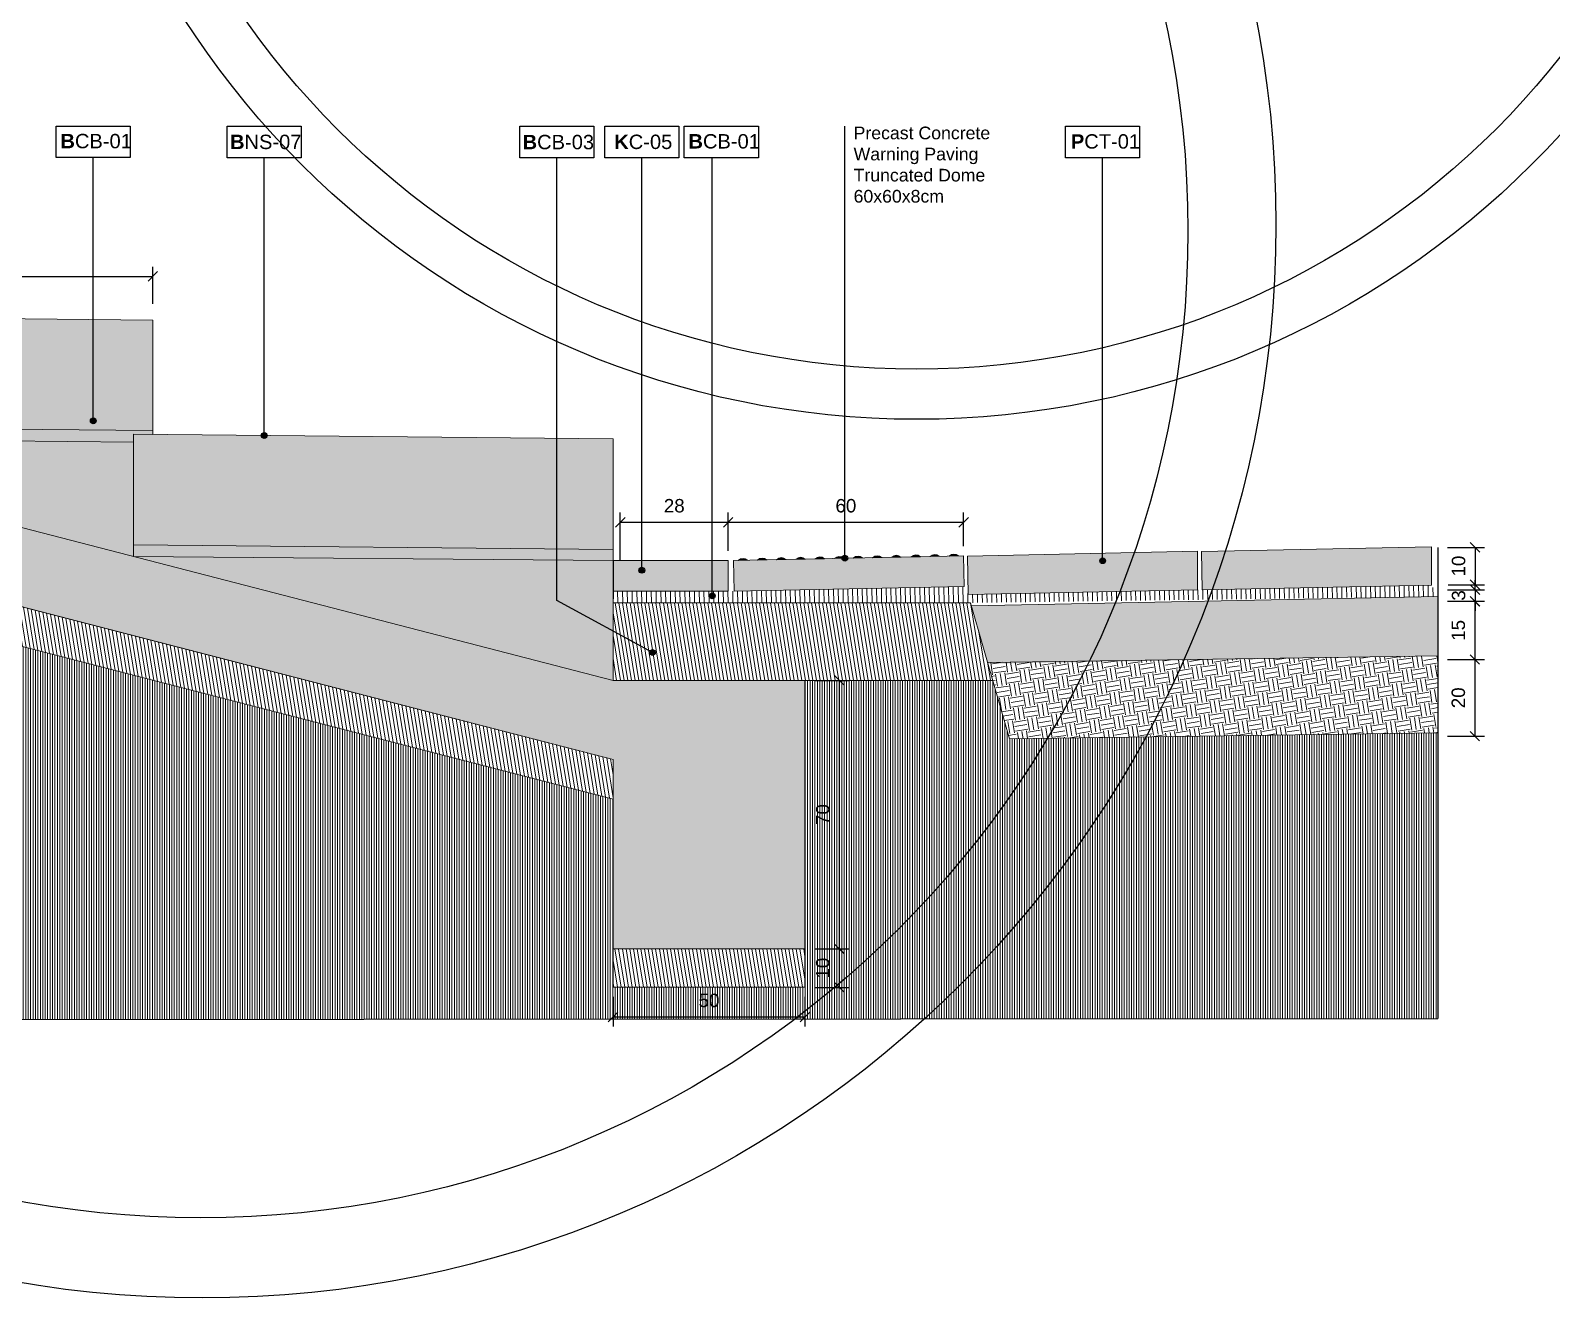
# Model space of a CAD drawing. Header units: metres. Extents: x -325 to 301, y -147 to 149.
# Drawn here: x 85.979 to 89.945, y 49.934 to 53.277 of the extents above; entities that cross this region are included whole.
import ezdxf

# ---------------------------------------------------------------- set-up
doc = ezdxf.new("R2010")
doc.units = ezdxf.units.M
doc.layers.get('Defpoints').update_dxf_attribs({"lineweight": 13})
for name, color, linetype, plot in [('-aux', 50, 'Continuous', False), ('-AUX-TWQ', 1, 'Continuous', False), ('-AUX_MON', 3, 'Continuous', False)]:
    doc.layers.add(name, color=color, linetype=linetype, plot=plot)
for name, color, linetype, true_color in [('0-TX-1_25', 7, 'Continuous', 0x3f4f7f), ('3-TR-paviment fluix', 7, 'Continuous', 0xe6e6e6), ('3-TR-paviment fort', 7, 'Continuous', 0xd1d1d1), ('EIT_3 TR sorra', 7, 'Continuous', 0xd8ceb0)]:
    doc.layers.add(name, color=color, linetype=linetype, true_color=true_color)
for name, color, linetype, lineweight, true_color in [('03-TR-Paviment_08_Natural Stone Bleachers', 7, 'Continuous', 5, 0xafad9d), ('3-TR sorra granitica', 7, 'Continuous', 0, 0xf2dac9), ('3-TR tot_u', 7, 'Continuous', 5, 0x787878)]:
    doc.layers.add(name, color=color, linetype=linetype, lineweight=lineweight, true_color=true_color)
for name, color, linetype, lineweight in [('1-CM', 7, 'Continuous', 0), ('3-TR Formigó', 252, 'Continuous', 0), ('3-TR Seleccionat', 44, 'Continuous', 0), ('3-TR Tot-u', 37, 'Continuous', 0), ('3_TR_paviment gris', 252, 'Continuous', 5)]:
    doc.layers.add(name, color=color, linetype=linetype, lineweight=lineweight)
for name, color, linetype in [('1-SECCIÓ', 1, 'Continuous'), ('A-KEYPLAN_HATCH', 7, 'Continuous'), ('A_TEXT_2', 7, 'Continuous')]:
    doc.layers.add(name, color=color, linetype=linetype)
doc.styles.get("Standard").update_dxf_attribs({"font": 'arial.ttf'})
doc.dimstyles.new('ISO-25', dxfattribs={"dimtxt": 0.1, "dimasz": 0.1, "dimexe": 0.1, "dimexo": 0.1, "dimgap": 0.1, "dimtad": 1, "dimdec": 0, "dimlfac": 100, "dimzin": 9, "dimtxsty": 'Standard', "dimblk": 'OBLIQUE', "dimcen": 0.1, "dimadec": 0, "dimazin": 0, "dimtfac": 1, "dimtdec": 0, "dimtmove": 0, "dimatfit": 3, "dimldrblk": 'OBLIQUE', "dimfxl": 1, "dimarcsym": 0})

# ---------------------------------------------------------------- blocks, each defined once
blk = doc.blocks.new('hatch keyplan 2')
at = {"layer": 'A-KEYPLAN_HATCH'}
blk.add_lwpolyline([(0, 0.00548), (0.01287, 0.00548), (0.01287, 0), (0, 0)], close=True, dxfattribs=at)
blk = doc.blocks.new('hatch keyplan')
at = {"layer": 'A-KEYPLAN_HATCH'}
blk.add_blockref('hatch keyplan 2', (1.43058, 0.85215), dxfattribs=at)
blk = doc.blocks.new('B07')
at = {"layer": 'A-KEYPLAN_HATCH'}
blk.add_blockref('hatch keyplan', (-1.42958, -0.85215), dxfattribs=at)
at = {"layer": 'A_TEXT_2', "insert": (0.0002, 0.00401), "char_height": 0.0025, "attachment_point": 1}
blk.add_mtext_dynamic_manual_height_columns('\\pi0.00128;{\\fArial|b1|i0|c0|p34;B}NS-07', width=0.0145619, gutter_width=0.015, heights=[0], dxfattribs=at)
blk = doc.blocks.new('B-CB03')
at = {"layer": 'A-KEYPLAN_HATCH'}
blk.add_blockref('hatch keyplan', (-1.43058, -0.85215), dxfattribs=at)
at = {"layer": 'A_TEXT_2', "insert": (-0.0008, 0.00398), "char_height": 0.0025, "attachment_point": 1}
blk.add_mtext_dynamic_manual_height_columns('\\pi0.00128;{\\fArial|b1|i0|c0|p34;B}CB-03', width=0.0145619, gutter_width=0.015, heights=[0], dxfattribs=at)
blk = doc.blocks.new('B-CB01')
at = {"layer": 'A-KEYPLAN_HATCH'}
blk.add_blockref('hatch keyplan', (-1.43058, -0.85215), dxfattribs=at)
at = {"layer": 'A_TEXT_2', "insert": (-0.0008, 0.00411), "char_height": 0.0025, "attachment_point": 1}
blk.add_mtext_dynamic_manual_height_columns('\\pi0.00152;{\\fArial|b1|i0|c0|p34;B}CB-01', width=0.0145619, gutter_width=0.015, heights=[0], dxfattribs=at)
blk = doc.blocks.new('K04')
at = {"layer": 'A-KEYPLAN_HATCH'}
blk.add_blockref('hatch keyplan', (-1.42958, -0.85215), dxfattribs=at)
at = {"layer": 'A_TEXT_2', "insert": (0.0002, 0.00402), "char_height": 0.0025, "attachment_point": 1}
blk.add_mtext_dynamic_manual_height_columns('\\pi0.00244;{\\fArial|b1|i0|c0|p34;K}C-05', width=0.0145619, gutter_width=0.015, heights=[0], dxfattribs=at)
blk = doc.blocks.new('PCB01')
at = {"layer": 'A-KEYPLAN_HATCH'}
blk.add_lwpolyline([(0.001, 0.00548), (0.01387, 0.00548), (0.01387, 0), (0.001, 0)], close=True, dxfattribs=at)
at = {"layer": 'A_TEXT_2', "insert": (0.0002, 0.00409), "char_height": 0.0025, "attachment_point": 1}
blk.add_mtext_dynamic_manual_height_columns('\\pi0.00171;{\\fArial|b1|i0|c0|p34;P}CT-01', width=0.0145619, gutter_width=0.015, heights=[0], dxfattribs=at)
blk = doc.blocks.new('POINT')
at = {"layer": '0-TX-1_25'}
h = blk.add_hatch(dxfattribs=at)
h.set_pattern_fill('ANGLE', color=256)
h.set_pattern_definition([(0, (-83.747, -12.726), (0, 6.985), [5.08, -1.905]), (90, (-83.747, -12.726), (-6.985, 4e-16), [5.08, -1.905])])
edge = h.paths.add_edge_path()
edge.add_arc((0, 0), 0.0075, 0, 360)
h = blk.add_hatch(color=256, dxfattribs=at)
h.dxf.hatch_style = 1
edge = h.paths.add_edge_path()
edge.add_arc((0, 0), 0.0075, 0, 360)
blk.add_circle((0, 0), 0.0075, dxfattribs=at)
blk = doc.blocks.new('_Oblique')
at = {"color": 0, "lineweight": -2}
blk.add_line((-0.5, -0.5), (0.5, 0.5), dxfattribs=at)
blk = doc.blocks.new('*D243')
at = {"layer": '0-TX-1_25', "color": 0, "lineweight": -2, "transparency": 16777216}
for p, q in [((89.7455, 51.8187), (89.7455, 51.8437)), ((89.6735, 51.8187), (89.7705, 51.8187)), ((89.7455, 51.8187), (89.7455, 51.7886)), ((89.6741, 51.7886), (89.7705, 51.7886)), ((89.7455, 51.7886), (89.7455, 51.7636))]:
    blk.add_line(p, q, dxfattribs=at)
at = {"layer": 'Defpoints', "color": 0, "transparency": 16777216}
for p in [(89.6485, 51.8187), (89.6491, 51.7886), (89.7455, 51.7886)]:
    blk.add_point(p, dxfattribs=at)
at = {"layer": '0-TX-1_25', "color": 0, "lineweight": -2, "transparency": 16777216, "xscale": 0.025, "yscale": 0.025, "zscale": 0.025}
for p, rotation in [((89.7455, 51.8187), 270), ((89.7455, 51.7886), 90)]:
    blk.add_blockref('_Oblique', p, dxfattribs=dict(at, rotation=rotation))
at = {"layer": '0-TX-1_25', "color": 0, "transparency": 16777216, "insert": (89.7027, 51.8037), "char_height": 0.035, "attachment_point": 5, "rotation": 90}
blk.add_mtext('3', dxfattribs=at)
blk = doc.blocks.new('*D244')
at = {"layer": '0-TX-1_25', "color": 0, "lineweight": -2, "transparency": 16777216}
for p, q in [((89.6734, 51.7886), (89.7698, 51.7886)), ((89.7448, 51.7886), (89.7448, 51.6367)), ((89.6735, 51.6367), (89.7698, 51.6367))]:
    blk.add_line(p, q, dxfattribs=at)
at = {"layer": 'Defpoints', "color": 0, "transparency": 16777216}
for p in [(89.6484, 51.7886), (89.6485, 51.6367), (89.7448, 51.6367)]:
    blk.add_point(p, dxfattribs=at)
at = {"layer": '0-TX-1_25', "color": 0, "lineweight": -2, "transparency": 16777216, "xscale": 0.025, "yscale": 0.025, "zscale": 0.025}
for p, rotation in [((89.7448, 51.7886), 90), ((89.7448, 51.6367), 270)]:
    blk.add_blockref('_Oblique', p, dxfattribs=dict(at, rotation=rotation))
at = {"layer": '0-TX-1_25', "color": 0, "transparency": 16777216, "insert": (89.7019, 51.7126), "char_height": 0.035, "attachment_point": 5, "rotation": 90}
blk.add_mtext('15', dxfattribs=at)
blk = doc.blocks.new('*D245')
at = {"layer": '0-TX-1_25', "color": 0, "lineweight": -2, "transparency": 16777216}
for p, q in [((89.6735, 51.6367), (89.7698, 51.6367)), ((89.7448, 51.6367), (89.7448, 51.4367)), ((89.6735, 51.4367), (89.7698, 51.4367))]:
    blk.add_line(p, q, dxfattribs=at)
at = {"layer": 'Defpoints', "color": 0, "transparency": 16777216}
for p in [(89.6485, 51.6367), (89.6485, 51.4367), (89.7448, 51.4367)]:
    blk.add_point(p, dxfattribs=at)
at = {"layer": '0-TX-1_25', "color": 0, "lineweight": -2, "transparency": 16777216, "xscale": 0.025, "yscale": 0.025, "zscale": 0.025}
for p, rotation in [((89.7448, 51.6367), 90), ((89.7448, 51.4367), 270)]:
    blk.add_blockref('_Oblique', p, dxfattribs=dict(at, rotation=rotation))
at = {"layer": '0-TX-1_25', "color": 0, "transparency": 16777216, "insert": (89.702, 51.5367), "char_height": 0.035, "attachment_point": 5, "rotation": 90}
blk.add_mtext('20', dxfattribs=at)
blk = doc.blocks.new('*D454')
at = {"layer": '0-TX-1_25', "color": 0, "lineweight": -2, "transparency": 16777216}
for p, q in [((89.6735, 51.9288), (89.7705, 51.9288)), ((89.7455, 51.9288), (89.7455, 51.8317)), ((89.6755, 51.8317), (89.7705, 51.8317))]:
    blk.add_line(p, q, dxfattribs=at)
at = {"layer": 'Defpoints', "color": 0, "transparency": 16777216}
for p in [(89.6485, 51.9288), (89.6505, 51.8317), (89.7455, 51.8317)]:
    blk.add_point(p, dxfattribs=at)
at = {"layer": '0-TX-1_25', "color": 0, "lineweight": -2, "transparency": 16777216, "xscale": 0.025, "yscale": 0.025, "zscale": 0.025}
for p, rotation in [((89.7455, 51.9288), 90), ((89.7455, 51.8317), 270)]:
    blk.add_blockref('_Oblique', p, dxfattribs=dict(at, rotation=rotation))
at = {"layer": '0-TX-1_25', "color": 0, "transparency": 16777216, "insert": (89.7026, 51.8802), "char_height": 0.035, "attachment_point": 5, "rotation": 90}
blk.add_mtext('10', dxfattribs=at)
blk = doc.blocks.new('*U1805')
at = {"layer": '3-TR-paviment fort'}
blk.add_hatch(color=256, dxfattribs=at).paths.add_polyline_path([(0.025, 0), (0.05, 0, 0.4)])
blk.add_lwpolyline([(0.025, 0), (0.05, 0)])
blk.add_arc((0.0375, -0.013125), 0.018125, 46.397181, 133.602819)
blk = doc.blocks.new('*U1806')
at = {"color": 0, "linetype": 'ByBlock', "lineweight": -2, "transparency": 16777216}
for p in [(0, 0.08), (0.05, 0.08), (0.1, 0.08), (0.15, 0.08), (0.2, 0.08), (0.25, 0.08), (0.3, 0.08), (0.35, 0.08), (0.4, 0.08), (0.45, 0.08), (0.5, 0.08), (0.55, 0.08)]:
    blk.add_blockref('*U1805', p, dxfattribs=at)
blk = doc.blocks.new('Warning Surface 600x600x80')
at = {"layer": '3-TR-paviment fort'}
blk.add_hatch(color=256, dxfattribs=at).paths.add_polyline_path([(0, 0.08), (0.6, 0.08), (0.6, 0), (0.0002, 0.0006)])
blk.add_lwpolyline([(0, 0.08), (0.6, 0.08)])
at = {"layer": '1-CM'}
blk.add_lwpolyline([(0.6, 0.08), (0, 0.08), (0, 0), (0.6, 0)], close=True, dxfattribs=at)
blk.add_blockref('*U1806', (-0.0125, 0))
blk = doc.blocks.new('*D1879')
at = {"layer": '0-TX-1_25', "color": 0, "lineweight": -2, "transparency": 16777216}
for p, q in [((87.5171, 51.8946), (87.5171, 52.0196)), ((87.5171, 51.9946), (87.7984, 51.9946)), ((87.7984, 51.9196), (87.7984, 52.0196))]:
    blk.add_line(p, q, dxfattribs=at)
at = {"layer": 'Defpoints', "color": 0, "transparency": 16777216}
for p in [(87.7984, 51.9946), (87.7984, 51.8946), (87.5171, 0.0315)]:
    blk.add_point(p, dxfattribs=at)
at = {"layer": '0-TX-1_25', "color": 0, "lineweight": -2, "transparency": 16777216, "xscale": 0.025, "yscale": 0.025, "zscale": 0.025, "rotation": 180}
blk.add_blockref('_Oblique', (87.5171, 51.9946), dxfattribs=at)
at = {"layer": '0-TX-1_25', "color": 0, "lineweight": -2, "transparency": 16777216, "xscale": 0.025, "yscale": 0.025, "zscale": 0.025}
blk.add_blockref('_Oblique', (87.7984, 51.9946), dxfattribs=at)
at = {"layer": '0-TX-1_25', "color": 0, "transparency": 16777216, "insert": (87.6578, 52.0374), "char_height": 0.035, "attachment_point": 5}
blk.add_mtext('28', dxfattribs=at)
blk = doc.blocks.new('*D1880')
at = {"layer": '0-TX-1_25', "color": 0, "lineweight": -2, "transparency": 16777216}
for p, q in [((87.7984, 51.9196), (87.7984, 52.0196)), ((87.7984, 51.9946), (88.4121, 51.9946)), ((88.4121, 51.9322), (88.4121, 52.0196))]:
    blk.add_line(p, q, dxfattribs=at)
at = {"layer": 'Defpoints', "color": 0, "transparency": 16777216}
for p in [(88.4121, 51.9946), (87.7984, 51.8946), (88.4121, 51.9072)]:
    blk.add_point(p, dxfattribs=at)
at = {"layer": '0-TX-1_25', "color": 0, "lineweight": -2, "transparency": 16777216, "xscale": 0.025, "yscale": 0.025, "zscale": 0.025, "rotation": 180}
blk.add_blockref('_Oblique', (87.7984, 51.9946), dxfattribs=at)
at = {"layer": '0-TX-1_25', "color": 0, "lineweight": -2, "transparency": 16777216, "xscale": 0.025, "yscale": 0.025, "zscale": 0.025}
blk.add_blockref('_Oblique', (88.4121, 51.9946), dxfattribs=at)
at = {"layer": '0-TX-1_25', "color": 0, "transparency": 16777216, "insert": (88.1052, 52.0374), "char_height": 0.035, "attachment_point": 5}
blk.add_mtext('60', dxfattribs=at)
blk = doc.blocks.new('*D1882')
at = {"layer": '0-TX-1_25', "color": 0, "lineweight": -2, "transparency": 16777216}
for p, q in [((85.0984, 52.5637), (85.0984, 52.6606)), ((85.0984, 52.6356), (86.2984, 52.6356)), ((86.2984, 52.5637), (86.2984, 52.6606))]:
    blk.add_line(p, q, dxfattribs=at)
at = {"layer": 'Defpoints', "color": 0, "transparency": 16777216}
for p in [(86.2984, 52.6356), (85.0984, 52.5387), (86.2984, 52.5387)]:
    blk.add_point(p, dxfattribs=at)
at = {"layer": '0-TX-1_25', "color": 0, "lineweight": -2, "transparency": 16777216, "xscale": 0.025, "yscale": 0.025, "zscale": 0.025, "rotation": 180}
blk.add_blockref('_Oblique', (85.0984, 52.6356), dxfattribs=at)
at = {"layer": '0-TX-1_25', "color": 0, "lineweight": -2, "transparency": 16777216, "xscale": 0.025, "yscale": 0.025, "zscale": 0.025}
blk.add_blockref('_Oblique', (86.2984, 52.6356), dxfattribs=at)
at = {"layer": '0-TX-1_25', "color": 0, "transparency": 16777216, "insert": (85.6984, 52.6785), "char_height": 0.035, "attachment_point": 5}
blk.add_mtext('120', dxfattribs=at)
blk = doc.blocks.new('*D2939')
at = {"layer": '0-TX-1_25', "color": 0, "lineweight": -2, "transparency": 16777216}
blk.add_arc((89.7109, 50.7009), 4.893, 165.5132, 180.0398, dxfattribs=at)
at = {"layer": 'Defpoints', "color": 0, "transparency": 16777216}
for p in [(82.6485, 52.5257), (84.887, 51.5207), (87.4984, 51.2726), (82.6485, 50.696), (89.6485, 50.7009)]:
    blk.add_point(p, dxfattribs=at)
at = {"layer": '0-TX-1_25', "color": 0, "lineweight": -2, "transparency": 16777216, "xscale": 0.025, "yscale": 0.025, "zscale": 0.025}
for p, rotation in [((84.9734, 51.925), 75.51320221537227), ((84.8178, 50.6975), 270.0398202915189)]:
    blk.add_blockref('_Oblique', p, dxfattribs=dict(at, rotation=rotation))
at = {"layer": '0-TX-1_25', "color": 0, "transparency": 16777216, "insert": (84.8142, 51.3216), "char_height": 0.035, "attachment_point": 5, "rotation": 82.7765}
blk.add_mtext('15°', dxfattribs=at)
blk = doc.blocks.new('*D2940')
at = {"layer": '0-TX-1_25', "color": 0, "lineweight": -2, "transparency": 16777216}
for p, q in [((87.4984, 50.7573), (87.4984, 50.6796)), ((87.9984, 50.7573), (87.9984, 50.6796)), ((87.4984, 50.7046), (87.9984, 50.7046))]:
    blk.add_line(p, q, dxfattribs=at)
at = {"layer": 'Defpoints', "color": 0, "transparency": 16777216}
for p in [(87.4984, 50.7823), (87.9984, 50.7823), (87.9984, 50.7046)]:
    blk.add_point(p, dxfattribs=at)
at = {"layer": '0-TX-1_25', "color": 0, "lineweight": -2, "transparency": 16777216, "xscale": 0.025, "yscale": 0.025, "zscale": 0.025, "rotation": 180}
blk.add_blockref('_Oblique', (87.4984, 50.7046), dxfattribs=at)
at = {"layer": '0-TX-1_25', "color": 0, "lineweight": -2, "transparency": 16777216, "xscale": 0.025, "yscale": 0.025, "zscale": 0.025}
blk.add_blockref('_Oblique', (87.9984, 50.7046), dxfattribs=at)
at = {"layer": '0-TX-1_25', "color": 0, "transparency": 16777216, "insert": (87.7484, 50.7475), "char_height": 0.035, "attachment_point": 5}
blk.add_mtext('50', dxfattribs=at)
blk = doc.blocks.new('*D2941')
at = {"layer": '0-TX-1_25', "color": 0, "lineweight": -2, "transparency": 16777216}
for p, q in [((88.0231, 50.8818), (88.1129, 50.8818)), ((88.0879, 50.8818), (88.0879, 50.7818)), ((88.0231, 50.7818), (88.1129, 50.7818))]:
    blk.add_line(p, q, dxfattribs=at)
at = {"layer": 'Defpoints', "color": 0, "transparency": 16777216}
for p in [(87.9981, 50.8818), (87.9981, 50.7818), (88.0879, 50.7818)]:
    blk.add_point(p, dxfattribs=at)
at = {"layer": '0-TX-1_25', "color": 0, "lineweight": -2, "transparency": 16777216, "xscale": 0.025, "yscale": 0.025, "zscale": 0.025}
for p, rotation in [((88.0879, 50.8818), 90), ((88.0879, 50.7818), 270)]:
    blk.add_blockref('_Oblique', p, dxfattribs=dict(at, rotation=rotation))
at = {"layer": '0-TX-1_25', "color": 0, "transparency": 16777216, "insert": (88.0451, 50.8318), "char_height": 0.035, "attachment_point": 5, "rotation": 90}
blk.add_mtext('10', dxfattribs=at)
blk = doc.blocks.new('*D2942')
at = {"layer": '0-TX-1_25', "color": 0, "lineweight": -2, "transparency": 16777216}
for p, q in [((88.0234, 51.5823), (88.1129, 51.5823)), ((88.0879, 51.5823), (88.0879, 50.8823)), ((88.0234, 50.8823), (88.1129, 50.8823))]:
    blk.add_line(p, q, dxfattribs=at)
at = {"layer": 'Defpoints', "color": 0, "transparency": 16777216}
for p in [(87.9984, 51.5823), (87.9984, 50.8823), (88.0879, 50.8823)]:
    blk.add_point(p, dxfattribs=at)
at = {"layer": '0-TX-1_25', "color": 0, "lineweight": -2, "transparency": 16777216, "xscale": 0.025, "yscale": 0.025, "zscale": 0.025}
for p, rotation in [((88.0879, 51.5823), 90), ((88.0879, 50.8823), 270)]:
    blk.add_blockref('_Oblique', p, dxfattribs=dict(at, rotation=rotation))
at = {"layer": '0-TX-1_25', "color": 0, "transparency": 16777216, "insert": (88.0451, 51.2323), "char_height": 0.035, "attachment_point": 5, "rotation": 90}
blk.add_mtext('70', dxfattribs=at)

msp = doc.modelspace()

# ---------------------------------------------------------------- hatches: boundary and pattern name
at = {"layer": '03-TR-Paviment_08_Natural Stone Bleachers'}
h = msp.add_hatch(dxfattribs=at)
h.set_pattern_fill('DASH', color=256, scale=0.002611, angle=232.4264, style=0, double=1)
h.set_pattern_definition([(232.4264096, (-67.948391, -71.053697), (0.00151523477, -0.01162470696), [0.0082894435, -0.0082894435])])
h.paths.add_polyline_path([(85.0485, 52.5342), (85.0485, 52.2454), (86.2984, 52.2334), (86.2983, 52.5216)])
h = msp.add_hatch(dxfattribs=at)
h.set_pattern_fill('DASH', color=256, scale=0.002611, angle=232.4264, style=0, double=1)
h.set_pattern_definition([(232.4264096, (-66.748395, -71.3637384), (0.00151523477, -0.01162470696), [0.0082894435, -0.0082894435])])
h.paths.add_polyline_path([(86.2484, 52.2241), (86.2484, 51.9354), (87.4984, 51.9234), (87.4983, 52.2116)])
at = {"layer": '3-TR Formigó'}
h = msp.add_hatch(dxfattribs=at)
h.set_pattern_fill('ANSI31', color=256, scale=0.003, angle=234.1752)
h.set_pattern_definition([(279.175244, (-125.013562, 8.297048), (0.00940313004, 0.0015188056), [])])
h.paths.add_polyline_path([(87.4984, 51.3759), (84.0485, 52.2672), (82.6485, 52.629), (82.6485, 52.5257), (84.0358, 52.1672), (87.4984, 51.2726)])
h = msp.add_hatch(dxfattribs=at)
h.set_pattern_fill('ANSI31', color=256, scale=0.003, angle=234.1752, style=0)
h.set_pattern_definition([(279.17524, (81.724126, 56.625076), (0.00940313, 0.001518806), [])])
h.paths.add_polyline_path([(88.4304, 51.7846), (87.4984, 51.7846), (87.4984, 51.5823), (88.488, 51.5823)])
h = msp.add_hatch(dxfattribs=at)
h.set_pattern_fill('ANSI31', color=256, scale=0.003, angle=234.1752)
h.set_pattern_definition([(279.175244, (-121.463592, 6.861375), (0.00940313004, 0.0015188056), [])])
h.paths.add_polyline_path([(87.9984, 50.8823), (87.4984, 50.8823), (87.4984, 50.7823), (87.9984, 50.7823)])
at = {"layer": '3-TR Seleccionat'}
h = msp.add_hatch(dxfattribs=at)
h.set_pattern_fill('ANSI31', color=256, scale=0.002, angle=45)
h.set_pattern_definition([(90, (9.252693, 2.199042), (-0.00635, 0), [])])
h.paths.add_polyline_path([(87.4984, 51.2726), (82.6485, 52.5257), (82.6485, 50.696), (89.6487, 50.7009), (89.6481, 51.4458), (88.5315, 51.4296), (88.488, 51.5823), (87.9984, 51.5823), (87.9984, 50.7823), (87.4984, 50.7823)])
at = {"layer": '3-TR sorra granitica'}
h = msp.add_hatch(dxfattribs=at)
h.set_pattern_fill('LINE', color=256, scale=0.1, angle=55.5734, style=0)
h.set_pattern_definition([(91.2199074, (109.410603, 260.461179), (-0.0124971668, -0.0002661224), [])])
h.paths.add_polyline_path([(89.6485, 51.8011), (89.6321, 51.8306), (88.4241, 51.8064), (88.4137, 51.827), (87.8138, 51.8146), (87.4984, 51.8146), (87.4985, 51.7846), (88.4304, 51.7846)])
at = {"layer": '3-TR Tot-u'}
h = msp.add_hatch(dxfattribs=at)
h.set_pattern_fill('EARTH', color=256, scale=0.005, angle=-80.8248)
h.set_pattern_definition([(279.175244, (9.252693, 2.199042), (0.036406452, -0.026281081), [0.03175, -0.03175]), (279.175244, (9.264447, 2.20094), (0.036406452, -0.026281081), [0.03175, -0.03175]), (279.175244, (9.2762, 2.20284), (0.036406452, -0.026281081), [0.03175, -0.03175]), (9.175244, (9.280752, 2.199554), (0.026281081, 0.036406452), [0.03175, -0.03175]), (9.175244, (9.28265, 2.1878), (0.026281081, 0.036406452), [0.03175, -0.03175]), (9.175244, (9.28455, 2.176046), (0.026281081, 0.036406452), [0.03175, -0.03175])])
h.paths.add_polyline_path([(88.4748, 51.6288), (88.5315, 51.4296), (89.6485, 51.4458), (89.6485, 51.6458)])
at = {"layer": '3-TR tot_u'}
h = msp.add_hatch(dxfattribs=at)
h.set_pattern_fill('AR-CONC', color=256, scale=0.00025, angle=90.2657)
h.set_pattern_definition([(75.8232515, (-645.47016, 143.55311), (0.0427337736, 0.0162528873), [0.0047625, -0.0523875]), (20.8232515, (-645.47016, 143.55311), (-0.0287369414, 0.039156599), [0.00381, -0.041910146]), (126.274696, (-645.4666, 143.554464), (0.013996833, 0.0554094846), [0.0040475022, -0.0445225611]), (72.0074515, (-645.47569, 143.56454), (0.0655807845, 0.0200592483), [0.00714375, -0.07858125]), (122.458809, (-645.470226, 143.566213), (0.0264798784, 0.0815327644), [0.006071256, -0.066783902]), (17.007403, (-645.47569, 143.56454), (0.0264798784, 0.0815327644), [0.005714992, -0.062864933]), (46.8232515, (-645.468592, 143.56445), (0.0452552119, -0.0065026301), [0.0047625, -0.0523875]), (351.8232515, (-645.46859, 143.56445), (-0.0061502535, 0.04817902), [0.00381, -0.04191]), (97.2746965, (-645.46482, 143.56391), (0.0391049582, 0.0416763902), [0.0040475022, -0.0445224844]), (63.3232515, (-645.470159, 143.55311), (-0.00851292277, 0.01936423314), [0, -0.041402, 0, -0.042545, 0, -0.04206875]), (33.3232515, (-645.47016, 143.55311), (0.0041272223, 0.02982078915), [0, -0.024257, 0, -0.0404495, 0, -0.01603375]), (353.3232515, (-645.482905, 143.546942), (0.031136555, 0.0134765238), [0, -0.015875, 0, -0.04953, 0, -0.0657225]), (343.3232515, (-645.48862, 143.544176), (0.030565405, 0.0218529991), [0, -0.0206375, 0, -0.032893, 0, -0.0466725])])
h.paths.add_polyline_path([(82.6485, 52.8355), (82.6485, 52.629), (87.4984, 51.3759), (87.4984, 50.8823), (87.9984, 50.8823), (87.9984, 51.5823), (87.4984, 51.5823), (87.4984, 51.8946), (86.2484, 51.9054), (86.2484, 52.2241), (85.0485, 52.2356), (85.0485, 52.5342), (83.8485, 52.5457), (83.8483, 52.8238)])
h = msp.add_hatch(dxfattribs=at)
h.set_pattern_fill('AR-CONC', color=256, scale=0.00025, angle=89.8705)
h.set_pattern_definition([(75.416951978, (264942.129873, -740257.766582), (0.042847951724, 0.0159494447276), [0.0047625, -0.0523875]), (20.416951978, (264942.129873, -740257.76658), (-0.0284585513776, 0.0393593941472), [0.00381, -0.0419101460425]), (125.868396678, (264942.133444, -740257.765253), (0.0143894010735, 0.0553088370647), [0.0040475022, -0.04452256115]), (71.601151978, (264942.12442, -740257.75511), (0.0657213798154, 0.0195936971874), [0.00714375, -0.07858125]), (122.052509588, (264942.1299, -740257.75348), (0.027057378225, 0.081342940127), [0.006071255785, -0.06678390204]), (16.601103148, (264942.12442, -740257.75511), (0.0270573782294, 0.0813429401255), [0.0057149917675, -0.06286493298]), (46.416951978, (264942.13152, -740257.755254), (0.045207962539, -0.0068233806194), [0.0047625, -0.0523875]), (351.416951978, (264942.13152, -740257.755254), (-0.005808451532, 0.048221421475), [0.00381, -0.04191]), (96.868396978, (264942.13529, -740257.755822), (0.0393995108286, 0.041398041034), [0.0040475022, -0.0445224844]), (62.916951978, (264942.129873, -740257.766582), (-0.00837539297598, 0.01942411315358), [0, -0.041402, 0, -0.042545, 0, -0.04206875]), (32.916951978, (264942.129873, -740257.766582), (0.0043385838535, 0.0297907723876), [0, -0.024257, 0, -0.0404495, 0, -0.01603375]), (352.916951978, (264942.117084, -740257.77266), (0.03123133691458, 0.01325538927637), [0, -0.015875, 0, -0.04953, 0, -0.0657225]), (342.916951978, (264942.111348, -740257.775385), (0.0307196005672, 0.0216357041141), [0, -0.0206375, 0, -0.032893, 0, -0.0466725])])
h.paths.add_polyline_path([(88.4326, 51.7769), (88.4758, 51.6253), (89.6485, 51.6458), (89.6485, 51.8011)])
at = {"layer": '3-TR-paviment fluix'}
for points in [[(88.4221, 51.9064), (89.022, 51.9188), (89.0222, 51.8187), (88.4241, 51.8064)], [(89.032, 51.9182), (89.6318, 51.9306), (89.6321, 51.8306), (89.034, 51.8182)]]:
    msp.add_hatch(color=256, dxfattribs=at).paths.add_polyline_path(points)
at = {"layer": '3_TR_paviment gris'}
msp.add_hatch(color=256, dxfattribs=at).paths.add_polyline_path([(87.4984, 51.8946), (87.7984, 51.8946), (87.7984, 51.8146), (87.4984, 51.8146)])
at = {"layer": 'EIT_3 TR sorra'}
h = msp.add_hatch(dxfattribs=at)
h.set_pattern_fill('ANSI36', color=256, scale=0.002552, angle=-1.141, style=0, double=1)
h.set_pattern_definition([(43.85896, (82.4112195, 56.2866546), (0.004609074, 0.015664162), [0.020252618, -0.004050524, 0, -0.004050524])])
h.paths.add_polyline_path([(85.0485, 52.2454), (85.0485, 52.2154), (86.2484, 52.2037), (86.2484, 52.2239), (86.2984, 52.2234), (86.2984, 52.2334)])
h = msp.add_hatch(dxfattribs=at)
h.set_pattern_fill('ANSI36', color=256, scale=0.002552, angle=-1.141, style=0, double=1)
h.set_pattern_definition([(43.85896, (83.661191, 55.976612), (0.004609074, 0.015664162), [0.020252618, -0.004050524, 0, -0.004050524])])
h.paths.add_polyline_path([(86.2484, 51.9354), (86.2486, 51.9054), (87.4983, 51.8946), (87.4984, 51.9234)])

# ---------------------------------------------------------------- linework, layer by layer
at = {"layer": '-aux'}
msp.add_line((87.4984, 51.8946), (87.4984, 51.7946), dxfattribs=at)
msp.add_lwpolyline([(82.6485, 50.696), (89.6485, 50.7009)], dxfattribs=at)
at = {"layer": '-AUX-TWQ'}
for radius in [2.2673, 2.1363]:
    msp.add_circle((88.2896, 54.5302), radius, dxfattribs=at)
at = {"layer": '-AUX_MON'}
for centre, radius in [((86.4271, 52.7711), 2.7993), ((86.4233, 52.7543), 2.5735)]:
    msp.add_circle(centre, radius, dxfattribs=at)
at = {"layer": '0-TX-1_25'}
for points in [[(88.1025, 51.8944), (88.1028, 53.0271)], [(86.1432, 52.2587), (86.1432, 52.9449)], [(86.589, 52.2207), (86.589, 52.9449)], [(87.6011, 51.6547), (87.3517, 51.7909), (87.3517, 52.9449)], [(87.5732, 51.8692), (87.5732, 52.9449)], [(87.757, 51.8024), (87.757, 52.9449)], [(88.7746, 51.8942), (88.7746, 52.9449)]]:
    msp.add_lwpolyline(points, dxfattribs=at)
at = {"layer": '1-CM'}
for p, q in [((87.4984, 51.9234), (86.2484, 51.9354)), ((88.4326, 51.7768), (89.6485, 51.8011)), ((88.4748, 51.6288), (89.6485, 51.6458)), ((88.5315, 51.4296), (89.6485, 51.4458))]:
    msp.add_line(p, q, dxfattribs=at)
at = {"layer": '1-CM', "color": 251, "true_color": 0x636466}
msp.add_lwpolyline([(82.6485, 52.8359), (87.4984, 51.5823)], dxfattribs=at)
at = {"layer": '1-CM'}
for points in [[(86.4984, 51.6342), (82.6485, 52.629)], [(82.6485, 52.629), (87.4984, 51.3759)], [(82.6485, 52.5257), (87.4984, 51.2726)], [(86.2484, 51.9354), (86.2484, 51.9054), (87.4984, 51.8946), (87.4984, 51.9234)], [(87.4984, 51.9135), (87.4984, 51.7718)], [(88.4221, 51.9064), (89.022, 51.9188), (89.0222, 51.8187), (88.4241, 51.8064), (88.4221, 51.9064)], [(89.032, 51.9182), (89.6318, 51.9306), (89.6321, 51.8306), (89.034, 51.8182), (89.032, 51.9182)], [(87.4984, 51.8946), (87.7984, 51.8946), (87.7984, 51.8146), (87.4984, 51.8146), (87.4984, 51.8946)], [(87.4984, 51.8946), (87.4984, 51.5823), (87.9984, 51.5823), (87.9984, 50.8823), (87.4984, 50.8823), (87.4984, 51.3759)], [(87.7984, 51.8146), (87.4984, 51.8146)], [(87.4985, 51.7946), (87.4984, 51.6959)], [(87.4984, 51.6146), (87.4984, 51.7846)], [(88.4304, 51.7846), (87.4984, 51.7846)], [(88.4304, 51.7846), (88.5315, 51.4296)], [(86.4984, 51.6342), (87.4984, 51.3759)], [(87.4984, 51.5823), (87.9984, 51.5823), (87.9984, 50.8823), (87.4984, 50.8823), (87.4984, 51.3759)], [(87.4984, 51.5823), (88.488, 51.5823)], [(87.9984, 50.8823), (87.9984, 50.7823), (87.4984, 50.7823), (87.4984, 50.8823)]]:
    msp.add_lwpolyline(points, dxfattribs=at)
for points in [[(85.0485, 52.5342), (85.0485, 52.2454), (86.2984, 52.2334), (86.2983, 52.5216)], [(85.0485, 52.2454), (85.0485, 52.2154), (86.2484, 52.2037), (86.2484, 52.2239), (86.2984, 52.2234), (86.2984, 52.2334)], [(86.2484, 52.2241), (86.2484, 51.9054), (87.4984, 51.8946), (87.4983, 52.2116)]]:
    msp.add_lwpolyline(points, close=True, dxfattribs=at)
at = {"layer": '1-SECCIÓ'}
msp.add_line((89.6485, 51.9288), (89.6485, 50.7009), dxfattribs=at)

# ---------------------------------------------------------------- block references
at = {"layer": '0-TX-1_25', "xscale": 15, "yscale": 15, "zscale": 15}
for name, p in [('B-CB01', (86.0467, 52.9455)), ('B-CB03', (87.2552, 52.9449)), ('B-CB01', (87.684, 52.9449))]:
    msp.add_blockref(name, p, dxfattribs=at)
at = {"layer": '0-TX-1_25'}
for p in [(86.1432, 52.2587), (86.589, 52.2207), (87.5732, 51.8692), (88.1025, 51.9006), (88.7746, 51.8942), (87.757, 51.8024), (87.6011, 51.6547)]:
    msp.add_blockref('POINT', p, dxfattribs=at)
at = {"layer": '1-CM', "rotation": 1.183613238043344}
msp.add_blockref('Warning Surface 600x600x80', (87.8138, 51.8146), dxfattribs=at)
at = {"layer": 'A-KEYPLAN_HATCH', "xscale": 14.99999999999007, "yscale": 14.99999999999007, "zscale": 14.99999999999007}
for name, p in [('B07', (86.4774, 52.9449)), ('K04', (87.4617, 52.9449)), ('PCB01', (88.663, 52.9449))]:
    msp.add_blockref(name, p, dxfattribs=at)

# ---------------------------------------------------------------- texts
at = {"layer": '0-TX-1_25', "insert": (88.1253, 53.0261), "char_height": 0.033, "attachment_point": 1}
msp.add_mtext_dynamic_manual_height_columns('Precast Concrete Warning Paving\\PTruncated Dome 60x60x8cm', width=0.514074, gutter_width=12.5, heights=[0], dxfattribs=at)

# ---------------------------------------------------------------- dimensions: what is measured, and where the dimension line sits
at = {"layer": '0-TX-1_25'}
for base, p1, p2, picture, middle in [((86.2984, 52.6356), (85.0984, 52.5387), (86.2984, 52.5387), '*D1882', (85.6984, 52.6785)), ((87.7984, 51.9946), (87.5171, 0.0315), (87.7984, 51.8946), '*D1879', (87.6578, 52.0374)), ((87.9984, 50.7046), (87.4984, 50.7823), (87.9984, 50.7823), '*D2940', (87.7484, 50.7475))]:
    dim = msp.add_linear_dim(base=base, p1=p1, p2=p2, dimstyle='ISO-25', override={"dimtxt": 0.035, "dimasz": 0.025, "dimexe": 0.025, "dimexo": 0.025, "dimgap": 0.025, "dimblk1": 'Oblique', "dimblk2": 'Oblique', "dimsah": 1, "dimfxl": 0.1, "dimfxlon": 1, "dimarcsym": 1}, dxfattribs=at)
    dim.commit()
    dim.dimension.update_dxf_attribs({"geometry": picture, "text_midpoint": middle})
dim = msp.add_angular_dim_2l(base=(84.887, 51.5207), line1=((82.6485, 50.696), (89.6485, 50.7009)), line2=((82.6485, 52.5257), (87.4984, 51.2726)), dimstyle='ISO-25', override={"dimtxt": 0.035, "dimasz": 0.025, "dimexe": 0.025, "dimexo": 0.025, "dimgap": 0.025, "dimblk1": 'Oblique', "dimblk2": 'Oblique', "dimsah": 1, "dimfxl": 0.1, "dimfxlon": 1, "dimarcsym": 1}, dxfattribs=at)
dim.commit()
dim.dimension.update_dxf_attribs({"geometry": '*D2939', "text_midpoint": (84.8142, 51.3216)})
dim = msp.add_linear_dim(base=(88.4121, 51.9946), p1=(87.7984, 51.8946), p2=(88.4121, 51.9072), text='60', dimstyle='ISO-25', override={"dimtxt": 0.035, "dimasz": 0.025, "dimexe": 0.025, "dimexo": 0.025, "dimgap": 0.025, "dimblk1": 'Oblique', "dimblk2": 'Oblique', "dimsah": 1, "dimfxl": 0.1, "dimfxlon": 1, "dimarcsym": 1}, dxfattribs=at)
dim.commit()
dim.dimension.update_dxf_attribs({"geometry": '*D1880', "text_midpoint": (88.1052, 52.0374)})
for base, p1, p2, picture, middle in [((89.7455, 51.8317), (89.6485, 51.9288), (89.6505, 51.8317), '*D454', (89.7026, 51.8802)), ((89.7448, 51.6367), (89.6484, 51.7886), (89.6485, 51.6367), '*D244', (89.7019, 51.7126)), ((89.7448, 51.4367), (89.6485, 51.6367), (89.6485, 51.4367), '*D245', (89.702, 51.5367)), ((88.0879, 50.8823), (87.9984, 51.5823), (87.9984, 50.8823), '*D2942', (88.0451, 51.2323)), ((88.0879, 50.7818), (87.9981, 50.8818), (87.9981, 50.7818), '*D2941', (88.0451, 50.8318))]:
    dim = msp.add_linear_dim(base=base, p1=p1, p2=p2, angle=90, dimstyle='ISO-25', override={"dimtxt": 0.035, "dimasz": 0.025, "dimexe": 0.025, "dimexo": 0.025, "dimgap": 0.025, "dimblk1": 'Oblique', "dimblk2": 'Oblique', "dimsah": 1, "dimfxl": 0.1, "dimfxlon": 1, "dimarcsym": 1}, dxfattribs=at)
    dim.commit()
    dim.dimension.update_dxf_attribs({"geometry": picture, "text_midpoint": middle})
dim = msp.add_linear_dim(base=(89.7455, 51.7886), p1=(89.6485, 51.8187), p2=(89.6491, 51.7886), angle=90, dimstyle='ISO-25', override={"dimtxt": 0.035, "dimasz": 0.025, "dimexe": 0.025, "dimexo": 0.025, "dimgap": 0.025, "dimblk1": 'Oblique', "dimblk2": 'Oblique', "dimsah": 1, "dimfxl": 0.1, "dimfxlon": 1, "dimarcsym": 1}, dxfattribs=at)
dim.commit()
dim.dimension.update_dxf_attribs({"geometry": '*D243', "text_midpoint": (89.7455, 51.8037), "dimtype": 160})

doc.saveas('drawing.dxf')
